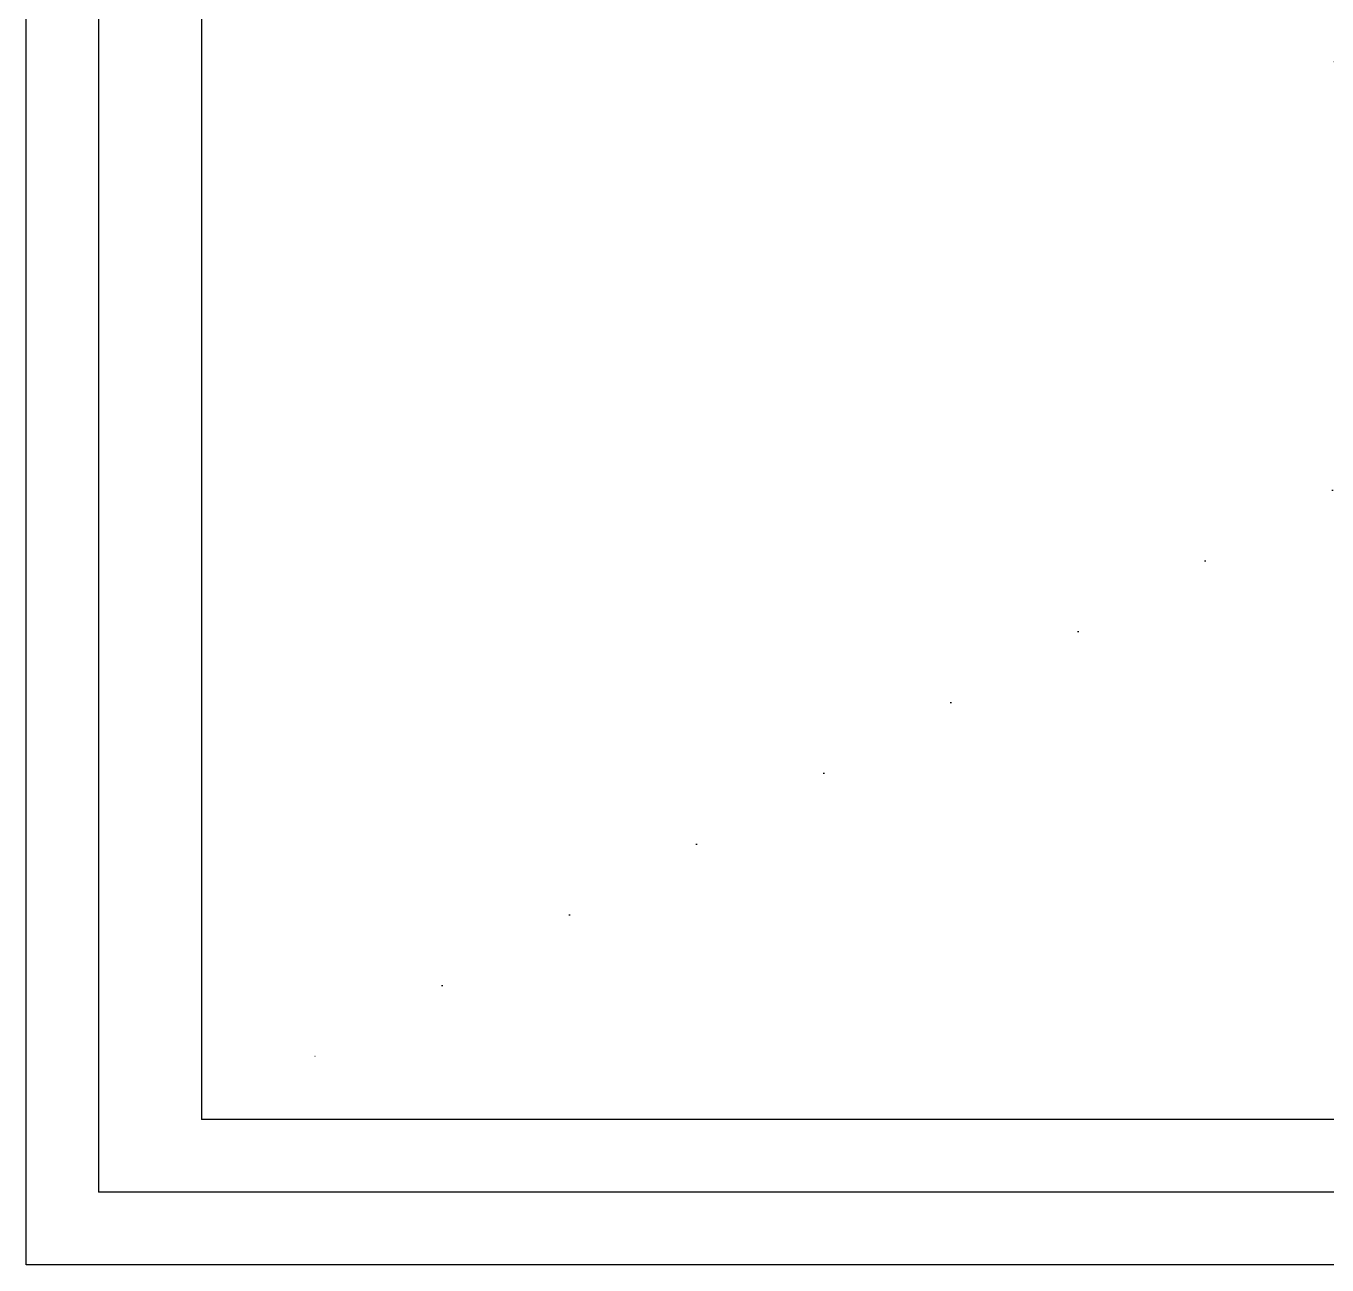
# Model space of a CAD drawing. Extents: x -1029 to 10077, y -1395 to 3524.
# Drawn here: x 575 to 1113, y -1395 to -884 of the extents above; entities that cross this region are included whole.
import ezdxf

# ---------------------------------------------------------------- set-up
doc = ezdxf.new("R2010")
doc.units = 0
doc.header["$LTSCALE"] = 60
doc.header["$MEASUREMENT"] = 0
doc.linetypes.add('A01$0$D1_Punkt 1mm', pattern=[1, 0, -1])
doc.layers.add('A01$0$D1_01 Fassadenelemente', color=7, linetype='CONTINUOUS')
doc.layers.add('A01$0$D1_10 Gelände', color=7, linetype='CONTINUOUS')

msp = doc.modelspace()

# ---------------------------------------------------------------- linework, layer by layer
at = {"layer": 'A01$0$D1_01 Fassadenelemente', "color": 252, "linetype": 'Continuous'}
for p, q in [((575.5, -1395.23), (575.5, -10)), ((605.5, -711.5), (605.5, -1365.23)), ((648, -711.5), (648, -1335.23)), ((2797.5, -1335.23), (648, -1335.23)), ((2827.5, -1365.23), (605.5, -1365.23)), ((2857.5, -1395.23), (575.5, -1395.23))]:
    msp.add_line(p, q, dxfattribs=at)
at = {"layer": 'A01$0$D1_10 Gelände', "color": 252, "linetype": 'A01$0$D1_Punkt 1mm'}
for q in [(648, -632), (648, -1335.23)]:
    msp.add_line((1272.5, -987.61), q, dxfattribs=at)

doc.saveas('drawing.dxf')
